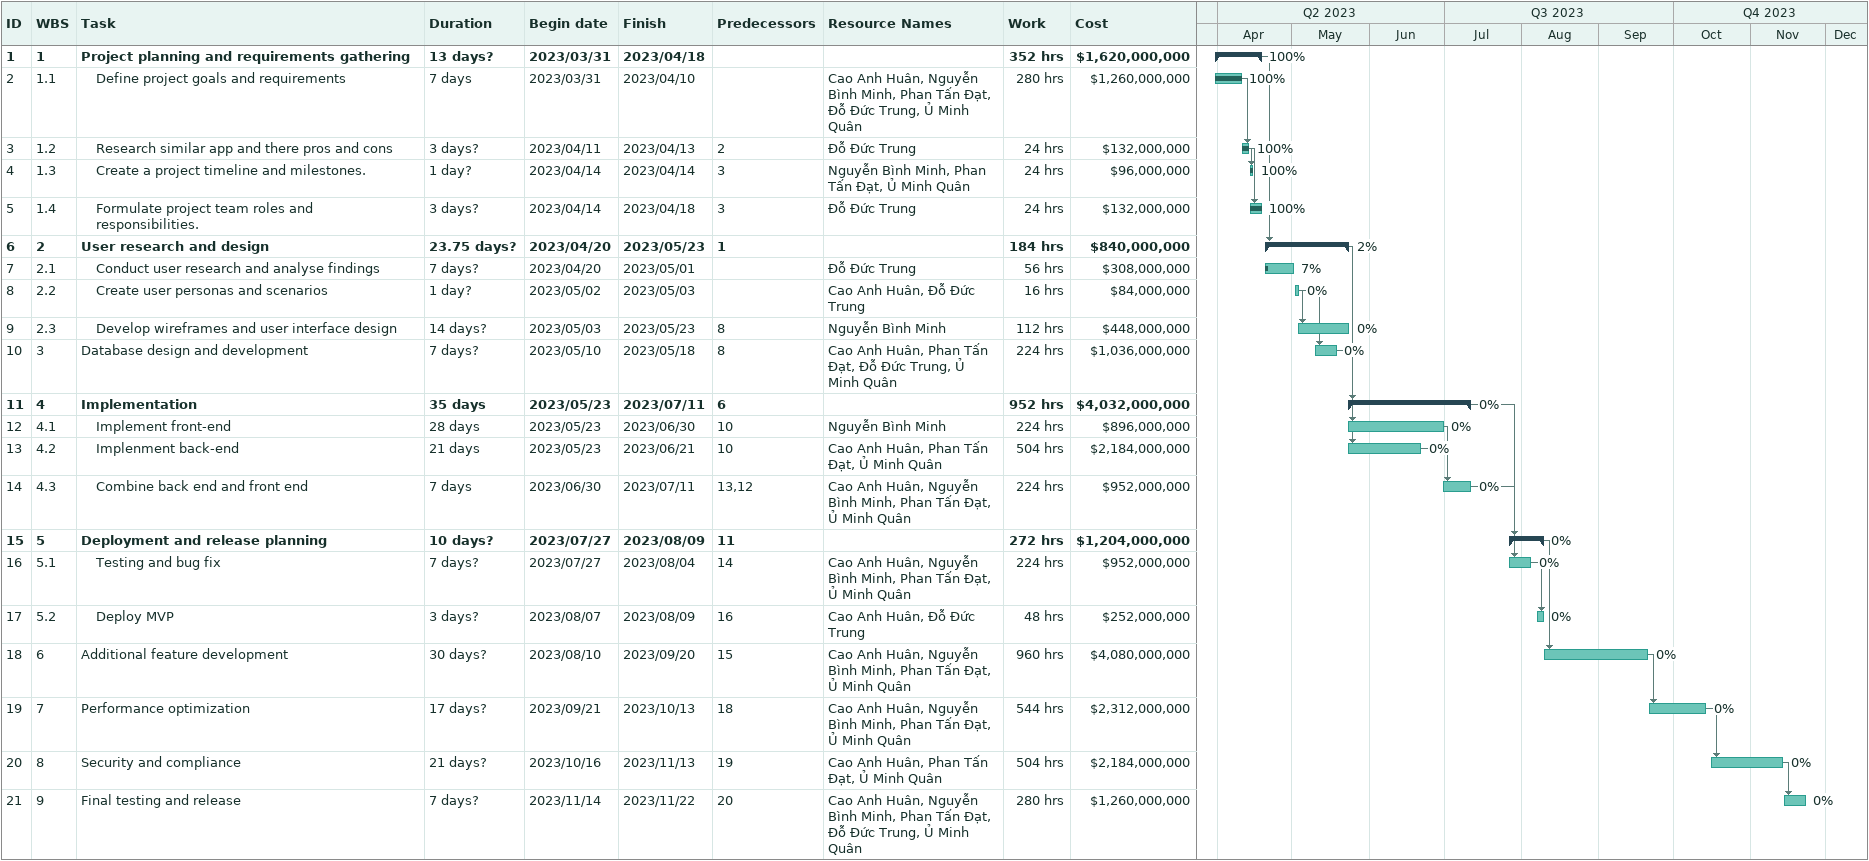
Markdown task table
| ID | WBS | Task | Duration | Start | Finish | Predecessors | Resources | % complete | Work (h) | Cost ($) |
|---|---|---|---|---|---|---|---|---|---|---|
| 1 | 1 | **Project planning and requirements gathering** | 13d? | 2023-03-31 | 2023-04-18 |  |  | 100 | 352 | 1620000000 |
| 2 | 1.1 | Define project goals and requirements | 7d | 2023-03-31 | 2023-04-10 |  | Cao Anh Huân, Nguyễn Bình Minh, Phan Tấn Đạt, Đỗ Đức Trung, Ủ Minh Quân | 100 | 280 | 1260000000 |
| 3 | 1.2 | Research similar app and there pros and cons | 3d? | 2023-04-11 | 2023-04-13 | 2 | Đỗ Đức Trung | 100 | 24 | 132000000 |
| 4 | 1.3 | Create a project timeline and milestones. | 1d? | 2023-04-14 | 2023-04-14 | 3 | Nguyễn Bình Minh, Phan Tấn Đạt, Ủ Minh Quân | 100 | 24 | 96000000 |
| 5 | 1.4 | Formulate project team roles and responsibilities. | 3d? | 2023-04-14 | 2023-04-18 | 3 | Đỗ Đức Trung | 100 | 24 | 132000000 |
| 6 | 2 | **User research and design** | 23.75d? | 2023-04-20 | 2023-05-23 | 1 |  | 2 | 184 | 840000000 |
| 7 | 2.1 | Conduct user research and analyse findings | 7d? | 2023-04-20 | 2023-05-01 |  | Đỗ Đức Trung | 7 | 56 | 308000000 |
| 8 | 2.2 | Create user personas and scenarios | 1d? | 2023-05-02 | 2023-05-03 |  | Cao Anh Huân, Đỗ Đức Trung | 0 | 16 | 84000000 |
| 9 | 2.3 | Develop wireframes and user interface design | 14d? | 2023-05-03 | 2023-05-23 | 8 | Nguyễn Bình Minh | 0 | 112 | 448000000 |
| 10 | 3 | Database design and development | 7d? | 2023-05-10 | 2023-05-18 | 8 | Cao Anh Huân, Phan Tấn Đạt, Đỗ Đức Trung, Ủ Minh Quân | 0 | 224 | 1036000000 |
| 11 | 4 | **Implementation** | 35d | 2023-05-23 | 2023-07-11 | 6 |  | 0 | 952 | 4032000000 |
| 12 | 4.1 | Implement front-end | 28d | 2023-05-23 | 2023-06-30 | 10 | Nguyễn Bình Minh | 0 | 224 | 896000000 |
| 13 | 4.2 | Implenment back-end | 21d | 2023-05-23 | 2023-06-21 | 10 | Cao Anh Huân, Phan Tấn Đạt, Ủ Minh Quân | 0 | 504 | 2184000000 |
| 14 | 4.3 | Combine back end and front end | 7d | 2023-06-30 | 2023-07-11 | 13, 12 | Cao Anh Huân, Nguyễn Bình Minh, Phan Tấn Đạt, Ủ Minh Quân | 0 | 224 | 952000000 |
| 15 | 5 | **Deployment and release planning** | 10d? | 2023-07-27 | 2023-08-09 | 11 |  | 0 | 272 | 1204000000 |
| 16 | 5.1 | Testing and bug fix | 7d? | 2023-07-27 | 2023-08-04 | 14 | Cao Anh Huân, Nguyễn Bình Minh, Phan Tấn Đạt, Ủ Minh Quân | 0 | 224 | 952000000 |
| 17 | 5.2 | Deploy MVP | 3d? | 2023-08-07 | 2023-08-09 | 16 | Cao Anh Huân, Đỗ Đức Trung | 0 | 48 | 252000000 |
| 18 | 6 | Additional feature development | 30d? | 2023-08-10 | 2023-09-20 | 15 | Cao Anh Huân, Nguyễn Bình Minh, Phan Tấn Đạt, Ủ Minh Quân | 0 | 960 | 4080000000 |
| 19 | 7 | Performance optimization | 17d? | 2023-09-21 | 2023-10-13 | 18 | Cao Anh Huân, Nguyễn Bình Minh, Phan Tấn Đạt, Ủ Minh Quân | 0 | 544 | 2312000000 |
| 20 | 8 | Security and compliance | 21d? | 2023-10-16 | 2023-11-13 | 19 | Cao Anh Huân, Phan Tấn Đạt, Ủ Minh Quân | 0 | 504 | 2184000000 |
| 21 | 9 | Final testing and release | 7d? | 2023-11-14 | 2023-11-22 | 20 | Cao Anh Huân, Nguyễn Bình Minh, Phan Tấn Đạt, Đỗ Đức Trung, Ủ Minh Quân | 0 | 280 | 1260000000 |
